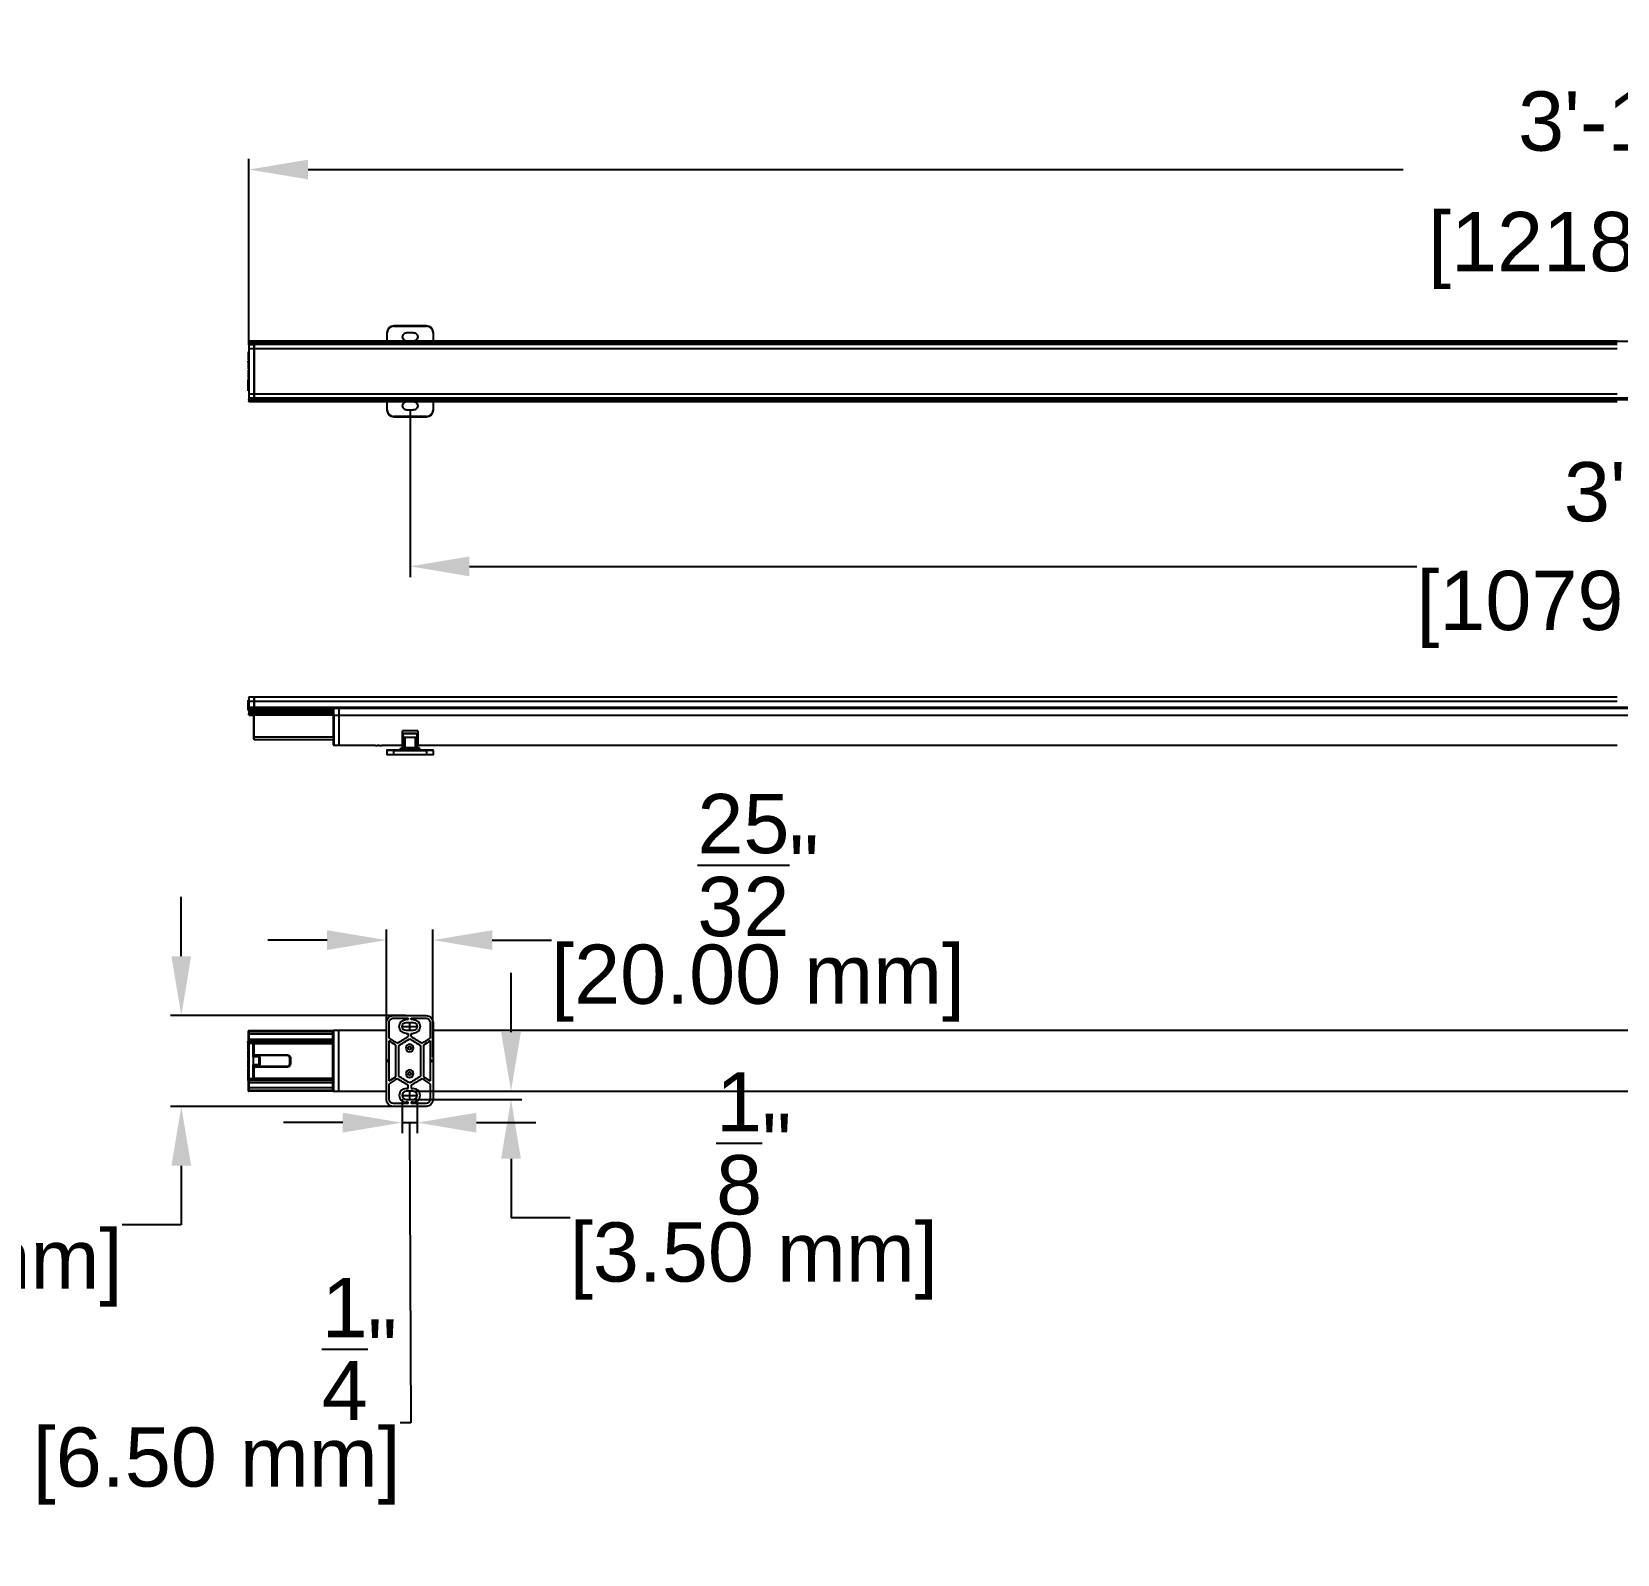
# Model space of a CAD drawing. Header units: inches. Extents: x 15.7 to 90.5, y -14.2 to 12.3.
# Drawn here: x 30.65 to 57.42, y -14.17 to 11.53 of the extents above; entities that cross this region are included whole.
import ezdxf

# ---------------------------------------------------------------- set-up
doc = ezdxf.new("R2010")
doc.units = ezdxf.units.IN
doc.header["$MEASUREMENT"] = 0
doc.linetypes.add('CENTER', pattern=[0.6, 0.375, -0.075, 0.075, -0.075])
doc.layers.get('Defpoints').update_dxf_attribs({"color": 1})
doc.layers.add('Nano', color=7, linetype='Continuous')
doc.styles.get("Standard").update_dxf_attribs({"font": 'Arial.ttf'})
doc.dimstyles.new('1 DIM', dxfattribs={"dimscale": 0, "dimtxt": 1, "dimasz": 1, "dimexe": 0.18, "dimexo": 0.0625, "dimgap": 0.09, "dimtad": 0, "dimtih": 1, "dimtoh": 1, "dimdec": 5, "dimzin": 0, "dimdsep": 46, "dimlunit": 4, "dimtxsty": 'Standard', "dimcen": 0.5, "dimadec": 0, "dimazin": 0, "dimtfac": 1, "dimtdec": 5, "dimtofl": 0, "dimtmove": 0, "dimatfit": 3, "dimfxl": 1, "dimtolj": 1, "dimtzin": 0, "dimarcsym": 0})

# ---------------------------------------------------------------- blocks, each defined once
blk = doc.blocks.new('*D4')
at = {"layer": 'Defpoints', "color": 0, "lineweight": -2, "transparency": 16777216}
for p, q in [((34.32, 6.244), (34.32, 9.385)), ((82.278, 6.244), (82.278, 9.385)), ((35.32, 9.205), (53.802, 9.205)), ((81.278, 9.205), (62.795, 9.205))]:
    blk.add_line(p, q, dxfattribs=at)
at = {"layer": 'Defpoints', "color": 0, "transparency": 16777216}
for p in [(34.32, 9.205), (34.32, 6.181), (82.278, 6.181)]:
    blk.add_point(p, dxfattribs=at)
for points in [[(35.32, 9.371), (35.32, 9.038), (34.32, 9.205)], [(81.278, 9.371), (81.278, 9.038), (82.278, 9.205)]]:
    blk.add_solid(points, dxfattribs=at)
at = {"layer": 'Defpoints', "color": 0, "transparency": 16777216, "insert": (58.299, 9.205), "char_height": 1, "attachment_point": 5}
blk.add_mtext('\\A1;3\'-11{\\H1x;\\S31/32;}"\\P [1218.13 mm]', dxfattribs=at)
blk = doc.blocks.new('*D9')
at = {"layer": 'Defpoints', "color": 0, "lineweight": -2, "transparency": 16777216}
for p, q in [((37.042, 5.155), (37.042, 2.327)), ((79.55, 5.155), (79.55, 2.327)), ((38.042, 2.507), (54.032, 2.507)), ((78.55, 2.507), (62.561, 2.507))]:
    blk.add_line(p, q, dxfattribs=at)
at = {"layer": 'Defpoints', "color": 0, "transparency": 16777216}
for p in [(37.042, 5.218), (79.55, 5.218), (37.042, 2.507)]:
    blk.add_point(p, dxfattribs=at)
for points in [[(38.042, 2.674), (38.042, 2.34), (37.042, 2.507)], [(78.55, 2.674), (78.55, 2.34), (79.55, 2.507)]]:
    blk.add_solid(points, dxfattribs=at)
at = {"layer": 'Defpoints', "color": 0, "transparency": 16777216, "char_height": 1, "attachment_point": 5}
for s, insert in [('\\A1;3\'-6{\\H1x;\\S1/2;}"', (58.296, 3.767)), ('\\A1;[1079.70 mm]', (58.296, 1.781))]:
    blk.add_mtext(s, dxfattribs=dict(at, insert=insert))
blk = doc.blocks.new('*D10')
at = {"layer": 'Defpoints', "color": 0, "lineweight": -2, "transparency": 16777216}
for p, q in [((33.18, -4.072), (33.18, -3.072)), ((36.972, -5.072), (33, -5.072)), ((36.972, -6.608), (33, -6.608)), ((33.18, -7.608), (33.18, -8.608)), ((33.18, -8.608), (32.18, -8.608))]:
    blk.add_line(p, q, dxfattribs=at)
at = {"layer": 'Defpoints', "color": 0, "transparency": 16777216}
for p in [(37.034, -5.072), (33.18, -6.608), (37.034, -6.608)]:
    blk.add_point(p, dxfattribs=at)
for points in [[(33.013, -4.072), (33.346, -4.072), (33.18, -5.072)], [(33.013, -7.608), (33.346, -7.608), (33.18, -6.608)]]:
    blk.add_solid(points, dxfattribs=at)
at = {"layer": 'Defpoints', "color": 0, "transparency": 16777216, "char_height": 1, "attachment_point": 5}
for s, insert in [('\\A1;1{\\H1x;\\S17/32;}"', (28.693, -7.349)), ('\\A1;[39.00 mm]', (28.693, -9.334))]:
    blk.add_mtext(s, dxfattribs=dict(at, insert=insert))
blk = doc.blocks.new('*D11')
at = {"layer": 'Defpoints', "color": 0, "lineweight": -2, "transparency": 16777216}
for p, q in [((36.641, -5.778), (36.641, -3.621)), ((37.428, -5.778), (37.428, -3.621)), ((35.641, -3.801), (34.641, -3.801)), ((38.428, -3.801), (39.428, -3.801))]:
    blk.add_line(p, q, dxfattribs=at)
at = {"layer": 'Defpoints', "color": 0, "transparency": 16777216}
for p in [(37.428, -3.801), (36.641, -5.84), (37.428, -5.84)]:
    blk.add_point(p, dxfattribs=at)
for points in [[(35.641, -3.634), (35.641, -3.967), (36.641, -3.801)], [(38.428, -3.634), (38.428, -3.967), (37.428, -3.801)]]:
    blk.add_solid(points, dxfattribs=at)
at = {"layer": 'Defpoints', "color": 0, "transparency": 16777216, "char_height": 1, "attachment_point": 5}
for s, insert in [('\\A1;{\\H1x;\\S25/32;}"', (42.915, -2.534)), ('\\A1;[20.00 mm]', (42.915, -4.527))]:
    blk.add_mtext(s, dxfattribs=dict(at, insert=insert))
blk = doc.blocks.new('*D12')
at = {"layer": 'Defpoints', "color": 0, "lineweight": -2, "transparency": 16777216}
for p, q in [((38.745, -5.352), (38.745, -4.352)), ((37.097, -6.352), (38.925, -6.352)), ((37.097, -6.49), (38.925, -6.49)), ((38.745, -7.49), (38.745, -8.49)), ((39.745, -8.49), (38.745, -8.49))]:
    blk.add_line(p, q, dxfattribs=at)
at = {"layer": 'Defpoints', "color": 0, "transparency": 16777216}
for p in [(37.034, -6.352), (37.034, -6.49), (38.745, -6.49)]:
    blk.add_point(p, dxfattribs=at)
for points in [[(38.578, -5.352), (38.912, -5.352), (38.745, -6.352)], [(38.578, -7.49), (38.912, -7.49), (38.745, -6.49)]]:
    blk.add_solid(points, dxfattribs=at)
at = {"layer": 'Defpoints', "color": 0, "transparency": 16777216, "char_height": 1, "attachment_point": 5}
for s, insert in [('\\A1;{\\H1x;\\S1/8;}"', (42.843, -7.23)), ('\\A1;[3.50 mm]', (42.843, -9.216))]:
    blk.add_mtext(s, dxfattribs=dict(at, insert=insert))
blk = doc.blocks.new('*D13')
at = {"layer": 'Defpoints', "color": 0, "lineweight": -2, "transparency": 16777216}
for p, q in [((36.906, -6.483), (36.906, -7.062)), ((37.162, -6.483), (37.162, -7.062)), ((35.906, -6.882), (34.906, -6.882)), ((36.906, -6.882), (37.162, -6.882)), ((37.034, -6.882), (37.056, -11.949)), ((38.162, -6.882), (39.162, -6.882)), ((37.056, -11.949), (36.876, -11.949))]:
    blk.add_line(p, q, dxfattribs=at)
at = {"layer": 'Defpoints', "color": 0, "transparency": 16777216}
for p in [(36.906, -6.421), (37.162, -6.421), (37.162, -6.882)]:
    blk.add_point(p, dxfattribs=at)
for points in [[(35.906, -6.715), (35.906, -7.049), (36.906, -6.882)], [(38.162, -6.715), (38.162, -7.049), (37.162, -6.882)]]:
    blk.add_solid(points, dxfattribs=at)
at = {"layer": 'Defpoints', "color": 0, "transparency": 16777216, "char_height": 1, "attachment_point": 5}
for s, insert in [('\\A1;{\\H1x;\\S1/4;}"', (36.186, -10.703)), ('\\A1;[6.50 mm]', (33.778, -12.676))]:
    blk.add_mtext(s, dxfattribs=dict(at, insert=insert))

msp = doc.modelspace()

# ---------------------------------------------------------------- linework, layer by layer
at = {"layer": 'Nano', "linetype": 'Continuous'}
for p, q in [((36.648612, 6.448254), (36.648612, 6.310457)), ((36.656486, 6.448254), (36.648612, 6.448254)), ((36.656486, 6.310457), (36.656486, 6.448254)), ((36.766722, 6.566364), (36.766722, 6.55849)), ((37.317902, 6.566364), (36.766722, 6.566364)), ((36.766722, 6.55849), (37.317902, 6.55849)), ((37.101367, 6.448254), (36.983257, 6.448254)), ((37.317902, 6.55849), (37.317902, 6.566364)), ((37.428138, 6.448254), (37.428138, 6.310457)), ((37.436012, 6.448254), (37.428138, 6.448254)), ((37.436012, 6.310457), (37.436012, 6.448254)), ((34.319877, 6.302585), (34.319877, 6.301289)), ((34.319877, 6.301289), (34.319877, 6.267771)), ((34.319877, 6.267771), (34.319877, 6.181481)), ((34.319877, 6.181481), (34.319877, 5.415817)), ((34.327751, 6.181481), (34.319877, 6.181481)), ((34.327751, 6.308792), (34.327751, 6.310459)), ((34.408459, 6.310459), (34.327751, 6.310459)), ((34.327751, 6.275275), (34.327751, 6.308792)), ((34.327751, 6.308792), (34.408459, 6.308792)), ((34.408459, 6.275275), (34.327751, 6.275275)), ((34.327751, 6.181481), (34.327751, 6.275275)), ((34.327751, 6.253456), (34.408459, 6.253456)), ((34.327751, 5.415817), (34.327751, 6.181481)), ((34.327751, 6.181481), (34.408459, 6.181481)), ((34.408459, 6.308792), (34.408459, 6.310459)), ((57.417416, 6.310459), (34.408459, 6.310459)), ((34.408459, 6.310459), (34.408459, 6.308792)), ((34.408459, 6.308792), (34.408459, 6.275275)), ((34.408459, 6.308792), (57.417416, 6.308792)), ((34.408459, 6.275275), (34.408459, 6.308792)), ((57.417416, 6.275275), (34.408459, 6.275275)), ((34.408459, 6.275275), (34.408459, 6.181481)), ((34.408459, 6.181481), (34.408459, 6.275275)), ((57.417416, 6.253456), (34.408459, 6.253456)), ((34.408459, 6.181481), (57.417416, 6.181481)), ((34.408459, 6.181481), (34.408459, 5.415817)), ((34.408459, 5.415817), (34.408459, 6.181481)), ((57.417416, 6.308792), (82.184054, 6.308792)), ((34.311132, 6.127477), (34.319877, 6.127477)), ((34.311132, 6.127477), (34.311132, 5.991917)), ((34.319877, 5.991917), (34.311132, 5.991917)), ((34.311132, 5.960457), (34.311132, 5.97485)), ((34.311132, 5.97485), (34.319877, 5.97485)), ((34.311132, 5.954069), (34.311132, 5.960457)), ((34.311132, 5.960457), (34.319877, 5.960457)), ((34.311132, 5.954071), (34.311132, 5.838939)), ((34.311132, 5.954071), (34.319877, 5.954071)), ((34.319877, 5.838939), (34.311132, 5.838939)), ((34.311132, 5.821953), (34.319877, 5.821953)), ((34.311132, 5.821953), (34.311132, 5.753996)), ((34.311132, 5.753996), (34.311132, 5.68604)), ((34.319877, 5.68604), (34.311132, 5.68604)), ((34.311132, 5.670292), (34.319877, 5.670292)), ((34.311132, 5.670292), (34.311132, 5.654339)), ((34.311132, 5.654339), (34.319877, 5.654339)), ((34.311132, 5.571275), (34.319877, 5.571275)), ((34.311132, 5.562437), (34.311132, 5.571275)), ((34.311132, 5.562437), (34.319877, 5.562437)), ((34.311132, 5.484998), (34.319877, 5.484998)), ((34.311132, 5.469822), (34.311132, 5.484998)), ((34.319877, 5.469822), (34.311132, 5.469822)), ((34.327751, 5.415817), (34.319877, 5.415817)), ((34.319877, 5.415817), (34.319877, 5.329527)), ((34.408459, 5.415817), (34.327751, 5.415817)), ((34.327751, 5.322024), (34.327751, 5.415817)), ((57.417416, 5.415817), (34.408459, 5.415817)), ((34.408459, 5.415817), (34.408459, 5.322024)), ((34.408459, 5.322024), (34.408459, 5.415817)), ((34.319877, 5.329527), (34.319877, 5.29601)), ((34.319877, 5.29601), (34.319877, 5.294713)), ((34.408459, 5.343843), (34.327751, 5.343843)), ((34.327751, 5.288507), (34.327751, 5.322024)), ((34.327751, 5.322024), (34.408459, 5.322024)), ((34.408459, 5.288507), (34.327751, 5.288507)), ((34.327751, 5.286839), (34.327751, 5.288507)), ((34.327751, 5.286839), (34.408459, 5.286839)), ((57.417416, 5.343843), (34.408459, 5.343843)), ((34.408459, 5.322024), (57.417416, 5.322024)), ((34.408459, 5.322024), (34.408459, 5.288507)), ((34.408459, 5.288507), (34.408459, 5.322024)), ((34.408459, 5.286839), (34.408459, 5.288507)), ((57.417416, 5.288507), (34.408459, 5.288507)), ((34.408459, 5.288507), (34.408459, 5.286839)), ((34.408459, 5.286839), (57.417416, 5.286839)), ((36.648612, 5.286842), (36.648612, 5.149044)), ((36.648612, 5.149044), (36.656486, 5.149044)), ((36.656486, 5.149044), (36.656486, 5.286842)), ((36.983257, 5.149044), (37.101367, 5.149044)), ((37.428138, 5.286842), (37.428138, 5.149044)), ((37.428138, 5.149044), (37.436012, 5.149044)), ((37.436012, 5.149044), (37.436012, 5.286842)), ((82.184054, 5.343843), (57.417416, 5.343843)), ((57.417416, 5.322024), (82.184054, 5.322024)), ((37.317902, 5.038808), (36.766722, 5.038808)), ((36.766722, 5.038808), (36.766722, 5.030934)), ((36.766722, 5.030934), (37.317902, 5.030934)), ((37.317902, 5.030934), (37.317902, 5.038808)), ((34.319877, 0.291764), (34.319877, 0.228663)), ((34.408459, 0.299638), (34.327751, 0.299638)), ((34.327751, 0.23105), (34.327751, 0.299638)), ((57.417416, 0.299638), (34.408459, 0.299638)), ((34.408459, 0.299638), (34.408459, 0.23105)), ((34.408459, 0.23105), (34.408459, 0.299638)), ((34.310039, 0.214384), (34.319877, 0.214384)), ((34.311132, 0.216212), (34.311132, 0.249463)), ((34.311132, 0.249463), (34.319877, 0.249463)), ((34.311132, 0.199839), (34.319877, 0.199839)), ((34.311132, 0.154504), (34.311132, 0.199839)), ((34.311132, 0.154504), (34.319877, 0.154504)), ((34.311132, 0.07924), (34.311132, 0.154504)), ((34.311132, 0.07924), (34.319877, 0.07924)), ((34.311132, 0.07924), (34.311132, 0.078159)), ((34.319877, 0.078159), (34.311132, 0.078159)), ((34.319877, 0.228663), (34.319877, 0.123302)), ((34.319877, 0.123302), (34.319877, 0.114947)), ((34.319877, 0.114947), (34.319877, 0.105551)), ((34.319877, 0.114947), (34.327751, 0.114947)), ((34.319877, 0.105551), (34.327751, 0.105551)), ((34.319877, 0.105551), (34.319877, 0.067751)), ((34.319877, 0.067751), (34.319877, 0.043391)), ((34.319877, 0.043391), (34.319877, 0.015466)), ((34.319877, 0.004363), (34.319877, 0.015466)), ((34.327751, 0.125689), (34.327751, 0.23105)), ((34.327751, 0.23105), (34.408459, 0.23105)), ((34.408459, 0.125689), (34.327751, 0.125689)), ((34.327751, 0.114947), (34.327751, 0.125689)), ((34.327751, 0.120447), (34.408459, 0.120447)), ((34.327751, 0.105551), (34.327751, 0.114947)), ((34.327751, 0.114947), (34.408459, 0.114947)), ((35.756882, 0.105551), (34.327751, 0.105551)), ((34.327751, 0.061936), (34.327751, 0.105551)), ((34.327751, 0.083691), (35.747843, 0.083691)), ((34.327751, 0.061936), (35.745071, 0.061936)), ((34.327751, 0.036025), (34.327751, 0.061936)), ((34.327751, 0.007975), (34.327751, 0.036025)), ((35.745071, 0.036025), (34.327751, 0.036025)), ((35.745071, 0.007975), (34.327751, 0.007975)), ((34.327751, -0.003511), (34.327751, 0.007975)), ((34.408459, 0.23105), (57.417416, 0.23105)), ((34.408459, 0.23105), (34.408459, 0.125689)), ((34.408459, 0.125689), (34.408459, 0.23105)), ((34.408459, 0.114947), (34.408459, 0.125689)), ((57.417416, 0.125689), (34.408459, 0.125689)), ((34.408459, 0.125689), (34.408459, 0.114947)), ((34.408459, 0.120447), (57.417416, 0.120447)), ((34.408459, 0.114947), (34.408459, 0.114599)), ((34.408459, 0.114599), (34.408459, 0.114947)), ((34.408459, 0.114599), (35.843496, 0.114599)), ((34.408459, 0.114599), (57.417416, 0.114599)), ((35.745071, 0.070118), (35.745071, -0.003511)), ((35.756882, -0.003511), (35.756882, 0.105551)), ((35.843496, -0.003511), (35.843496, 0.114599)), ((35.843496, 0.114599), (57.417416, 0.114599)), ((35.843496, -0.003511), (35.843496, 0.114599)), ((82.184054, 0.125689), (57.417416, 0.125689)), ((57.417416, 0.114599), (80.749018, 0.114599)), ((57.417416, 0.114599), (82.184054, 0.114599)), ((34.327751, -0.003511), (34.398617, -0.003511)), ((34.398617, -0.002399), (34.398617, -0.373589)), ((34.410428, -0.373589), (34.410428, -0.000948)), ((34.410428, -0.000948), (35.745071, -0.000948)), ((35.745071, -0.003511), (35.745071, -0.378828)), ((35.745071, -0.003511), (35.756882, -0.003511)), ((35.756882, -0.003511), (35.756882, -0.515321)), ((35.756882, -0.003511), (35.843496, -0.003511)), ((35.843496, -0.515321), (35.843496, -0.003511)), ((35.843496, -0.003511), (57.417416, -0.003511)), ((35.843496, -0.515321), (35.843496, -0.003511)), ((36.91436, -0.515321), (36.91436, -0.266664)), ((37.170265, -0.266664), (36.91436, -0.266664)), ((37.170265, -0.266664), (37.170265, -0.515321)), ((57.417416, -0.003511), (80.749018, -0.003511)), ((34.398617, -0.373589), (34.398617, -0.401148)), ((34.410428, -0.373589), (34.398617, -0.373589)), ((35.745071, -0.373589), (34.410428, -0.373589)), ((34.410428, -0.412959), (34.410428, -0.373589)), ((34.410428, -0.412959), (35.745343, -0.412959)), ((35.745071, -0.412959), (35.745071, -0.50351)), ((35.843496, -0.515321), (35.756882, -0.515321)), ((36.457134, -0.515321), (35.843496, -0.515321)), ((36.526565, -0.515321), (36.489266, -0.515321)), ((36.526565, -0.515287), (36.569876, -0.515287)), ((36.91436, -0.515321), (36.904517, -0.515321)), ((36.914358, -0.333172), (36.924202, -0.333172)), ((36.91436, -0.307271), (37.170265, -0.307271)), ((36.91436, -0.313037), (37.170265, -0.313037)), ((36.924202, -0.40845), (36.91436, -0.40845)), ((36.922234, -0.523195), (36.922234, -0.554691)), ((36.924202, -0.523195), (36.922234, -0.523195)), ((36.924202, -0.350807), (36.924202, -0.333172)), ((36.924202, -0.350807), (36.924202, -0.554688)), ((37.128926, -0.382303), (36.955698, -0.382303)), ((36.955698, -0.554688), (36.955698, -0.382303)), ((37.128926, -0.382303), (37.128926, -0.554688)), ((37.160422, -0.333172), (37.170267, -0.333172)), ((37.160422, -0.350807), (37.160422, -0.333172)), ((37.160422, -0.554688), (37.160422, -0.350807)), ((37.170266, -0.40845), (37.160422, -0.40845)), ((57.417416, -0.515321), (37.170265, -0.515321)), ((36.766722, -0.601935), (36.648612, -0.601935)), ((36.648612, -0.601935), (36.648612, -0.672801)), ((36.766722, -0.672801), (36.648612, -0.672801)), ((36.766722, -0.594061), (36.656486, -0.594061)), ((37.317902, -0.594061), (36.766722, -0.594061)), ((36.766722, -0.594061), (36.766722, -0.601935)), ((36.766722, -0.601935), (37.317902, -0.601935)), ((36.766722, -0.672801), (36.766722, -0.601935)), ((37.317902, -0.672801), (36.766722, -0.672801)), ((36.873178, -0.594061), (36.885622, -0.559872)), ((36.885622, -0.559872), (36.955698, -0.559872)), ((36.955698, -0.554691), (36.893021, -0.554691)), ((36.955698, -0.559872), (36.955698, -0.554691)), ((37.128926, -0.554691), (36.955698, -0.554691)), ((36.955698, -0.594061), (36.955698, -0.559872)), ((36.955698, -0.559872), (37.128926, -0.559872)), ((37.191604, -0.554691), (37.128926, -0.554691)), ((37.128926, -0.559872), (37.128926, -0.554691)), ((37.128926, -0.559872), (37.199003, -0.559872)), ((37.128926, -0.594061), (37.128926, -0.559872)), ((37.211447, -0.594061), (37.199003, -0.559872)), ((37.317902, -0.594061), (37.317902, -0.601935)), ((37.428138, -0.594061), (37.317902, -0.594061)), ((37.436012, -0.601935), (37.317902, -0.601935)), ((37.317902, -0.601935), (37.317902, -0.672801)), ((37.436012, -0.672801), (37.317902, -0.672801)), ((37.436012, -0.672801), (37.436012, -0.601935)), ((36.758848, -5.072475), (37.310029, -5.072475)), ((34.312003, -5.35293), (34.312003, -5.336254)), ((34.319877, -5.32838), (34.319877, -5.347621)), ((34.319877, -5.32838), (35.749008, -5.32838)), ((34.319877, -5.347621), (34.319877, -5.388968)), ((35.737197, -5.347621), (34.319877, -5.347621)), ((35.737197, -5.509832), (35.737197, -5.340191)), ((35.749008, -5.32838), (35.749008, -6.352)), ((35.835622, -5.32838), (35.749008, -5.32838)), ((36.640764, -5.32838), (35.835622, -5.32838)), ((35.835622, -5.32838), (35.835622, -6.352)), ((35.835622, -5.32838), (35.835622, -6.352)), ((36.640738, -6.489796), (36.640738, -5.190585)), ((36.687982, -5.455999), (36.687982, -5.190585)), ((36.758848, -5.119719), (37.010816, -5.119719)), ((37.010816, -5.143341), (36.975383, -5.143341)), ((36.975383, -5.190585), (37.093493, -5.190585)), ((37.093493, -5.32838), (36.975383, -5.32838)), ((37.010816, -5.119719), (37.010816, -5.143341)), ((37.05806, -5.143341), (37.05806, -5.119719)), ((37.05806, -5.119719), (37.310028, -5.119719)), ((37.093493, -5.143341), (37.05806, -5.143341)), ((37.380894, -5.190585), (37.380894, -5.455999)), ((37.428138, -5.190585), (37.428138, -6.489795)), ((59.725225, -5.32838), (37.428203, -5.32838)), ((34.312003, -5.511363), (34.303258, -5.511363)), ((34.303258, -5.511374), (34.312003, -5.511374)), ((34.303258, -5.525734), (34.303258, -5.511374)), ((34.303258, -5.525734), (34.312003, -5.525734)), ((34.303258, -5.525734), (34.303258, -5.532058)), ((34.303258, -5.532056), (34.312003, -5.532056)), ((34.303258, -5.532056), (34.303258, -5.646923)), ((34.312003, -5.391753), (34.312003, -5.35293)), ((34.312003, -5.473852), (34.312003, -5.391753)), ((34.312003, -5.544191), (34.312003, -5.473852)), ((34.312003, -6.13619), (34.312003, -5.544191)), ((34.312003, -5.544191), (34.319877, -5.544191)), ((34.319877, -5.388968), (34.319877, -5.471426)), ((35.737197, -5.388968), (34.319877, -5.388968)), ((34.319877, -5.471426), (35.737197, -5.471426)), ((34.319877, -5.471426), (34.319877, -5.544191)), ((34.319877, -5.507698), (35.737197, -5.507698)), ((34.319877, -5.544191), (34.319877, -6.13619)), ((34.390743, -5.544191), (34.319877, -5.544191)), ((34.390743, -5.548852), (34.390743, -5.521293)), ((34.390743, -5.710269), (34.390743, -5.548852)), ((34.402554, -5.548852), (34.390743, -5.548852)), ((34.402554, -5.509482), (34.402554, -5.548852)), ((34.402554, -5.509482), (35.737197, -5.509482)), ((34.402554, -5.548852), (34.402554, -5.710269)), ((35.737469, -5.548852), (34.402554, -5.548852)), ((35.737197, -6.12716), (35.737197, -5.553221)), ((36.687982, -6.178174), (36.687982, -5.502207)), ((36.975383, -5.375624), (37.010816, -5.375624)), ((37.002942, -5.633498), (37.002942, -5.613813)), ((37.002942, -5.613813), (37.024596, -5.613813)), ((37.010816, -5.375624), (37.010816, -5.428783)), ((37.024596, -5.613813), (37.024596, -5.592159)), ((37.024596, -5.592159), (37.044281, -5.592159)), ((37.044281, -5.592159), (37.044281, -5.613813)), ((37.044281, -5.613813), (37.065934, -5.613813)), ((37.05806, -5.375624), (37.093493, -5.375624)), ((37.05806, -5.428783), (37.05806, -5.375624)), ((37.065934, -5.613813), (37.065934, -5.633498)), ((37.380894, -5.502207), (37.380894, -6.178174)), ((34.303258, -5.646923), (34.312003, -5.646923)), ((34.303258, -5.66399), (34.303258, -5.799901)), ((34.303258, -5.799901), (34.312003, -5.799901)), ((34.312003, -5.816887), (34.303258, -5.816887)), ((34.303258, -5.816887), (34.303258, -5.9528)), ((34.390743, -5.773261), (34.390743, -5.710267)), ((34.402554, -5.710269), (34.390743, -5.710269)), ((34.390743, -5.773261), (34.390743, -5.907119)), ((34.430113, -5.737828), (34.969482, -5.737828)), ((34.430113, -5.737828), (34.430113, -5.749639)), ((34.969482, -5.749639), (34.430113, -5.749639)), ((34.508853, -5.773261), (34.489168, -5.773261)), ((34.489168, -5.773261), (34.489168, -5.907119)), ((34.508853, -5.907119), (34.508853, -5.773261)), ((34.969482, -5.737828), (34.969482, -5.749639)), ((35.008852, -5.891371), (35.008852, -5.789009)), ((35.020663, -5.789009), (35.008852, -5.789009)), ((35.020663, -5.789009), (35.020663, -5.891371)), ((36.648612, -5.84019), (36.682077, -5.817881)), ((36.682077, -5.8625), (36.648612, -5.84019)), ((36.682077, -5.817881), (36.682077, -5.8625)), ((37.024596, -5.633498), (37.002942, -5.633498)), ((37.024596, -5.655151), (37.024596, -5.633498)), ((37.044281, -5.655151), (37.024596, -5.655151)), ((37.044281, -5.633498), (37.044281, -5.655151)), ((37.065934, -5.633498), (37.044281, -5.633498)), ((37.3868, -5.817881), (37.420264, -5.84019)), ((37.3868, -5.8625), (37.3868, -5.817881)), ((37.420264, -5.84019), (37.3868, -5.8625)), ((34.303258, -5.9528), (34.312003, -5.9528)), ((34.312003, -5.968548), (34.303258, -5.968548)), ((34.303258, -5.968548), (34.303258, -5.968656)), ((34.303258, -5.968656), (34.312003, -5.968656)), ((34.303258, -5.968656), (34.303258, -5.982702)), ((34.303258, -5.982702), (34.303258, -5.994814)), ((34.303258, -5.982702), (34.312003, -5.982702)), ((34.303258, -5.994814), (34.312003, -5.994814)), ((34.303258, -6.048244), (34.312003, -6.048244)), ((34.303258, -6.048244), (34.303258, -6.059752)), ((34.303258, -6.059752), (34.303258, -6.077749)), ((34.303258, -6.059752), (34.312003, -6.059752)), ((34.303258, -6.077749), (34.312003, -6.077749)), ((34.303258, -6.086578), (34.312003, -6.086578)), ((34.303258, -6.143514), (34.303258, -6.154844)), ((34.303258, -6.143514), (34.312003, -6.143514)), ((34.303258, -6.154845), (34.312003, -6.154845)), ((34.303258, -6.154845), (34.303258, -6.168895)), ((34.312003, -6.13619), (34.319877, -6.13619)), ((34.312003, -6.206529), (34.312003, -6.13619)), ((34.319877, -6.13619), (34.390743, -6.13619)), ((34.319877, -6.13619), (34.319877, -6.208954)), ((34.390743, -5.970114), (34.390743, -5.907119)), ((34.390743, -6.131528), (34.390743, -5.970111)), ((34.402554, -5.970111), (34.390743, -5.970111)), ((34.402554, -6.131528), (34.390743, -6.131528)), ((34.390743, -6.159087), (34.390743, -6.131528)), ((34.402554, -5.970111), (34.402554, -6.131528)), ((34.402554, -6.131528), (34.402554, -6.170898)), ((34.402554, -6.131528), (35.737469, -6.131528)), ((34.430113, -5.930741), (34.969482, -5.930741)), ((34.430113, -5.942552), (34.430113, -5.930741)), ((34.969482, -5.942552), (34.430113, -5.942552)), ((34.508853, -5.907119), (34.489168, -5.907119)), ((34.969482, -5.942552), (34.969482, -5.930741)), ((35.020663, -5.891371), (35.008852, -5.891371)), ((37.002942, -6.066568), (37.002942, -6.046883)), ((37.002942, -6.046883), (37.024596, -6.046883)), ((37.024596, -6.066568), (37.002942, -6.066568)), ((37.024596, -6.025229), (37.044281, -6.025229)), ((37.024596, -6.046883), (37.024596, -6.025229)), ((37.024596, -6.088221), (37.024596, -6.066568)), ((37.044281, -6.088221), (37.024596, -6.088221)), ((37.044281, -6.025229), (37.044281, -6.046883)), ((37.044281, -6.046883), (37.065934, -6.046883)), ((37.044281, -6.066568), (37.044281, -6.088221)), ((37.065934, -6.066568), (37.044281, -6.066568)), ((37.065934, -6.046883), (37.065934, -6.066568)), ((34.303258, -6.168895), (34.312003, -6.168895)), ((34.303258, -6.169018), (34.303258, -6.168895)), ((34.303258, -6.169018), (34.312003, -6.169018)), ((34.312003, -6.288627), (34.312003, -6.206529)), ((34.312003, -6.327451), (34.312003, -6.288627)), ((34.312003, -6.344126), (34.312003, -6.327451)), ((35.737197, -6.172682), (34.319877, -6.172682)), ((35.737197, -6.208954), (34.319877, -6.208954)), ((34.319877, -6.208954), (34.319877, -6.291413)), ((34.319877, -6.291413), (34.319877, -6.33276)), ((35.737197, -6.291413), (34.319877, -6.291413)), ((34.319877, -6.33276), (35.737197, -6.33276)), ((34.319877, -6.33276), (34.319877, -6.352)), ((35.749008, -6.352), (34.319877, -6.352)), ((35.737197, -6.170898), (34.402554, -6.170898)), ((35.737197, -6.340189), (35.737197, -6.170548)), ((35.749008, -6.352), (35.835622, -6.352)), ((35.835622, -6.352), (36.640764, -6.352)), ((36.687982, -6.489795), (36.687982, -6.224382)), ((36.975383, -6.304756), (37.010816, -6.304756)), ((37.093493, -6.352), (36.975383, -6.352)), ((37.010816, -6.304756), (37.010816, -6.251597)), ((37.05806, -6.251597), (37.05806, -6.304756)), ((37.05806, -6.304756), (37.093493, -6.304756)), ((37.380894, -6.224382), (37.380894, -6.489795)), ((37.428203, -6.352), (59.725225, -6.352)), ((37.010816, -6.560661), (36.758848, -6.560661)), ((37.310028, -6.607905), (36.758848, -6.607905)), ((36.975383, -6.489795), (37.093493, -6.489795)), ((37.010816, -6.537039), (36.975383, -6.537039)), ((37.010816, -6.560661), (37.010816, -6.537039)), ((37.05806, -6.537039), (37.05806, -6.560661)), ((37.093493, -6.537039), (37.05806, -6.537039)), ((37.310028, -6.560661), (37.05806, -6.560661))]:
    msp.add_line(p, q, dxfattribs=at)
at = {"layer": 'Nano', "color": 0}
for p, q in [((36.744636, -0.515321), (36.563984, -0.515287)), ((36.904517, -0.515321), (36.744636, -0.515321))]:
    msp.add_line(p, q, dxfattribs=at)
at = {"layer": 'Nano', "color": 1, "linetype": 'CENTER'}
for p, q in [((36.906486, -5.259483), (37.162391, -5.259483)), ((36.906486, -6.420898), (37.162391, -6.420898))]:
    msp.add_line(p, q, dxfattribs=at)
at = {"layer": 'Nano', "color": 1, "linetype": 'CENTER', "ltscale": 0.7}
for p, q in [((37.034438, -5.32838), (37.034438, -5.190585)), ((37.034438, -6.489795), (37.034438, -6.352))]:
    msp.add_line(p, q, dxfattribs=at)
at = {"layer": 'Nano', "linetype": 'Continuous', "extrusion": (0, 0, -1)}
for centre in [(-37.034438, -5.623655), (-37.034438, -6.056725)]:
    msp.add_circle(centre, 0.064351, dxfattribs=at)
at = {"layer": 'Nano', "linetype": 'Continuous'}
for centre, radius, start, end in [((36.766722, 6.448254), 0.11811, 90, 180), ((36.766722, 6.448254), 0.110236, 90, 180), ((37.317902, 6.448254), 0.11811, 0, 90), ((37.317902, 6.448254), 0.110236, 0, 90), ((36.766722, 5.149044), 0.11811, 180, 270), ((36.766722, 5.149044), 0.110236, 180, 270), ((37.317902, 5.149044), 0.11811, 270, 0), ((37.317902, 5.149044), 0.110236, 270, 0), ((34.410428, -0.401148), 0.011811, 180, 270), ((35.756882, -0.50351), 0.011811, 180, 270), ((36.656486, -0.601935), 0.007874, 90, 180), ((36.893021, -0.562565), 0.007874, 90, 160), ((37.191604, -0.562565), 0.007874, 20, 90), ((37.428138, -0.601935), 0.007874, 0, 90), ((34.319877, -5.336254), 0.007874, 90, 180), ((34.402554, -5.521293), 0.011811, 90, 180), ((34.430113, -5.710269), 0.027559, 180, 270), ((34.969482, -5.789009), 0.03937, 0, 90), ((34.430113, -5.970111), 0.027559, 90, 180), ((34.969482, -5.891371), 0.03937, 270, 0), ((34.319877, -6.344126), 0.007874, 180, 270), ((35.749008, -6.340189), 0.011811, 180, 270.0000001), ((36.975383, -6.420898), 0.116141, 90, 270), ((36.975383, -6.420898), 0.068897, 90, 270), ((37.093493, -6.420898), 0.116141, 270, 90), ((37.093493, -6.420898), 0.068897, 270, 90)]:
    msp.add_arc(centre, radius, start, end, dxfattribs=at)
at = {"layer": 'Nano', "linetype": 'Continuous', "extrusion": (0, 0, -1)}
for centre, radius, start, end in [((-36.983257, 6.379357), 0.068897, 269.9999999, 90.0000001), ((-37.101367, 6.379357), 0.068897, 89.9999999, 270.0000001), ((-34.327751, 6.302585), 0.007874, 0, 90), ((-34.327751, 5.294713), 0.007874, 270, 0), ((-36.983257, 5.217942), 0.068897, 269.9999999, 90.0000001), ((-37.101367, 5.217942), 0.068897, 89.9999999, 270.0000001), ((-34.327751, 0.291764), 0.007874, 0, 90), ((-34.327751, 0.004363), 0.007874, 270, 0), ((-36.758848, -5.190585), 0.11811, 0, 90), ((-37.310028, -5.190585), 0.11811, 90, 180), ((-35.749008, -5.340191), 0.011811, 0, 90.0000001), ((-36.758848, -5.190585), 0.070866, 359.9999956, 90), ((-36.975383, -5.259483), 0.116141, 270, 90), ((-36.975383, -5.259483), 0.068897, 270, 90), ((-37.093493, -5.259483), 0.116141, 90, 270), ((-37.093493, -5.259483), 0.068897, 90, 270), ((-37.310028, -5.190585), 0.070866, 90, 180), ((-34.430113, -5.710269), 0.03937, 270, 0), ((-34.969482, -5.789009), 0.051181, 90, 180), ((-34.430113, -5.970111), 0.03937, 0, 90), ((-34.969482, -5.891371), 0.051181, 180, 270), ((-34.402554, -6.159087), 0.011811, 270, 0), ((-36.758848, -6.489795), 0.11811, 270, 359.9999354), ((-36.758848, -6.489795), 0.070866, 270, 359.9999786), ((-37.310028, -6.489795), 0.070866, 180.0000064, 270), ((-37.310028, -6.489795), 0.11811, 180, 270)]:
    msp.add_arc(centre, radius, start, end, dxfattribs=at)
at = {"layer": 'Nano', "linetype": 'Continuous', "extrusion": (-3.74928e-33, 6.12303e-17, -1)}
for centre, start, end in [((-36.955698, -0.350807), 270, 0), ((-37.128926, -0.350807), 180, 270)]:
    msp.add_arc(centre, 0.031496, start, end, dxfattribs=at)
at = {"layer": 'Nano', "linetype": 'Continuous', "extrusion": (0, 0, -1)}
for centre, major_axis, ratio, start_param, end_param in [((34.327751, 6.301289), (0.007874, 0), 0.952943543, 3.141592654, 4.71238898), ((34.327751, 6.267771), (0.007874, 0), 0.952943543, 3.141592654, 4.71238898), ((34.327751, 5.329527), (0.007874, 0), 0.952943543, 1.570796327, 3.141592654), ((34.327751, 5.29601), (-0.007874, 0), 0.952943543, 4.71238898, 6.283185307), ((34.327751, 0.228663), (0.007874, 0), 0.303147826, 3.141592654, 4.71238898), ((34.327751, 0.123302), (-0.007874, 0), 0.303147826, 0, 1.570796327), ((34.327751, 0.067751), (-0.007874, 0), 0.738556983, 4.71238898, 6.283185307), ((34.327751, 0.015466), (-0.007874, 0), 0.951374629, 4.71238898, 6.283185307)]:
    msp.add_ellipse(centre, major_axis=major_axis, ratio=ratio, start_param=start_param, end_param=end_param, dxfattribs=at)
at = {"layer": 'Nano', "linetype": 'Continuous'}
for centre, major_axis, ratio, start_param, end_param in [((34.319877, -5.35293), (0.007874, 0), 0.674191058, 1.570796327, 3.141592654), ((34.319877, -5.473852), (-0.007874, 0), 0.308036225, 4.71238898, 6.283185307), ((34.319877, -6.206529), (-0.007874, 0), 0.308036225, 0, 1.570796327), ((34.319877, -6.327451), (-0.007874, 0), 0.674191058, 0, 1.570796327)]:
    msp.add_ellipse(centre, major_axis=major_axis, ratio=ratio, start_param=start_param, end_param=end_param, dxfattribs=at)
for points, knots in [([(34.311132, 5.571275), (34.311132, 5.573569), (34.311132, 5.579877), (34.311132, 5.595035), (34.311132, 5.611637), (34.311132, 5.626257), (34.311132, 5.637817), (34.311132, 5.647268), (34.311132, 5.652106), (34.311132, 5.654339)], [0, 0, 0, 0, 0.167100126, 0.358344289, 0.541099571, 0.676125514, 0.805008015, 0.902776957, 1, 1, 1, 1]), ([(34.311132, 5.484998), (34.311132, 5.488724), (34.311132, 5.497361), (34.311132, 5.513778), (34.311132, 5.529913), (34.311132, 5.544113), (34.311132, 5.554924), (34.311132, 5.560323), (34.311132, 5.562437)], [0, 0, 0, 0, 0.181357006, 0.387045468, 0.588075445, 0.752892213, 0.896877266, 1, 1, 1, 1]), ([(34.311132, 0.199839), (34.311132, 0.20362), (34.311132, 0.210132), (34.311132, 0.213863), (34.311132, 0.214383), (34.311132, 0.214384)], [0, 0, 0, 0, 0.367630139, 0.784582756, 1, 1, 1, 1]), ([(34.319877, 0.043391), (34.319877, 0.041472), (34.320731, 0.03954), (34.323636, 0.036823), (34.325671, 0.036025), (34.327751, 0.036025)], [0, 0, 0, 0, 0.5, 0.5, 1, 1, 1, 1]), ([(35.745071, 0.070118), (35.745071, 0.075522), (35.746935, 0.081421), (35.751394, 0.093311), (35.754161, 0.099467), (35.756882, 0.105551)], [0, 0, 0, 0, 0.5, 0.5, 1, 1, 1, 1]), ([(34.398617, -0.002399), (34.398617, -0.002096), (34.399889, -0.001728), (34.404235, -0.001146), (34.407297, -0.000948), (34.410428, -0.000948)], [0, 0, 0, 0, 0.5, 0.5, 1, 1, 1, 1]), ([(35.745071, -0.378828), (35.745071, -0.38368), (35.746291, -0.388239), (35.749006, -0.39636), (35.750716, -0.400037), (35.751338, -0.404807), (35.751144, -0.406242), (35.750215, -0.408658), (35.749519, -0.409668), (35.747431, -0.412084), (35.745956, -0.412959), (35.745343, -0.412959)], [0, 0, 0, 0, 0.25, 0.25, 0.5, 0.5, 0.625, 0.625, 0.75, 0.75, 1, 1, 1, 1]), ([(36.458989, -0.515303), (36.459421, -0.515299), (36.459901, -0.515296), (36.460907, -0.515289), (36.461437, -0.515286), (36.462715, -0.515279), (36.463479, -0.515276), (36.464251, -0.515273)], [0, 0, 0, 0, 0.298819013, 0.298819013, 0.596469109, 0.596469109, 1, 1, 1, 1]), ([(36.464251, -0.515273), (36.466314, -0.515266), (36.468402, -0.515263), (36.472593, -0.51526), (36.474704, -0.51526), (36.478905, -0.515264), (36.481003, -0.515269), (36.485032, -0.515285), (36.487056, -0.515298), (36.48827, -0.51531)], [0, 0, 0, 0, 0.25, 0.25, 0.5, 0.5, 0.75, 0.75, 1, 1, 1, 1]), ([(34.319877, -5.388968), (34.317797, -5.388968), (34.315762, -5.38927), (34.312857, -5.390297), (34.312003, -5.391027), (34.312003, -5.391753)], [0, 0, 0, 0, 0.5, 0.5, 1, 1, 1, 1]), ([(35.737469, -5.548852), (35.738082, -5.544009), (35.739553, -5.539409), (35.742347, -5.530753), (35.743668, -5.526575), (35.74285, -5.519317), (35.741138, -5.516415), (35.738408, -5.512005), (35.737197, -5.510483), (35.737197, -5.509832)], [0, 0, 0, 0, 0.25, 0.25, 0.5, 0.5, 0.75, 0.75, 1, 1, 1, 1]), ([(34.303258, -5.994814), (34.303258, -5.996552), (34.303258, -5.998432), (34.303258, -6.002541), (34.303258, -6.004802), (34.303258, -6.011734), (34.303258, -6.016674), (34.303258, -6.026375), (34.303258, -6.03132), (34.303258, -6.040526), (34.303258, -6.044702), (34.303258, -6.048244)], [0, 0, 0, 0, 0.125, 0.125, 0.25, 0.25, 0.5, 0.5, 0.75, 0.75, 1, 1, 1, 1]), ([(34.303258, -6.077427), (34.303258, -6.077425), (34.303258, -6.077909), (34.303258, -6.080378), (34.303258, -6.083009), (34.303258, -6.086578)], [0, 0, 0, 0, 0.404770797, 0.404770797, 1, 1, 1, 1]), ([(34.303258, -6.086578), (34.303258, -6.088526), (34.303258, -6.090592), (34.303258, -6.095051), (34.303258, -6.097491), (34.303258, -6.10245), (34.303258, -6.10498), (34.303258, -6.110088), (34.303258, -6.112672), (34.303258, -6.120372), (34.303258, -6.125572), (34.303258, -6.135339), (34.303258, -6.13979), (34.303258, -6.143514)], [0, 0, 0, 0, 0.125, 0.125, 0.25, 0.25, 0.375, 0.375, 0.5, 0.5, 0.75, 0.75, 1, 1, 1, 1]), ([(35.737197, -6.170548), (35.737197, -6.169897), (35.738417, -6.168361), (35.741132, -6.163975), (35.742842, -6.161089), (35.743464, -6.155638), (35.74327, -6.153651), (35.742341, -6.149579), (35.741645, -6.147455), (35.739557, -6.140984), (35.738082, -6.136367), (35.737469, -6.131528)], [0, 0, 0, 0, 0.25, 0.25, 0.5, 0.5, 0.625, 0.625, 0.75, 0.75, 1, 1, 1, 1]), ([(34.312003, -6.288627), (34.312003, -6.289354), (34.312857, -6.290084), (34.315762, -6.291111), (34.317797, -6.291413), (34.319877, -6.291413)], [0, 0, 0, 0, 0.5, 0.5, 1, 1, 1, 1])]:
    msp.add_open_spline(points, degree=3, knots=knots, dxfattribs=at)
for points, degree in [([(36.457131, -0.515321), (36.457127, -0.515321), (36.457763, -0.515312), (36.458989, -0.515303)], 3), ([(36.48827, -0.51531), (36.488975, -0.515317), (36.489307, -0.515319), (36.489293, -0.515319)], 3), ([(35.737469, -5.548852), (35.737286, -5.5503), (35.737197, -5.551762), (35.737197, -5.553221)], 3), ([(36.687982, -5.455999), (36.733689, -5.484084), (36.779396, -5.512169), (36.825103, -5.540254)], 3), ([(36.802786, -5.572749), (36.764518, -5.549235), (36.72625, -5.525721), (36.687982, -5.502207)], 3), ([(36.802786, -6.107632), (36.802786, -5.929338), (36.802786, -5.751043), (36.802786, -5.572749)], 3), ([(36.825103, -5.540254), (36.887008, -5.503097), (36.948912, -5.46594), (37.010816, -5.428783)], 3), ([(36.85003, -5.580394), (36.911499, -5.543498), (36.972969, -5.506602), (37.034438, -5.469706)], 3), ([(36.85003, -6.099987), (36.85003, -5.926789), (36.85003, -5.753591), (36.85003, -5.580394)], 3), ([(37.034438, -5.469706), (37.095908, -5.506602), (37.157378, -5.543498), (37.218847, -5.580394)], 3), ([(37.05806, -5.428783), (37.119965, -5.46594), (37.181869, -5.503097), (37.243773, -5.540254)], 3), ([(37.218847, -5.580394), (37.218847, -5.753591), (37.218847, -5.926789), (37.218847, -6.099987)], 3), ([(37.243773, -5.540254), (37.28948, -5.512169), (37.335187, -5.484084), (37.380894, -5.455999)], 3), ([(37.380894, -5.502207), (37.342627, -5.525721), (37.304359, -5.549235), (37.266091, -5.572749)], 3), ([(37.266091, -5.572749), (37.266091, -5.751043), (37.266091, -5.929338), (37.266091, -6.107632)], 3), ([(34.303258, -5.66399), (34.312007, -5.66399)], 1), ([(34.489168, -5.773261), (34.390743, -5.773261)], 1), ([(34.489168, -5.907119), (34.390743, -5.907119)], 1), ([(35.737197, -6.12716), (35.737197, -6.128619), (35.737286, -6.130081), (35.737469, -6.131528)], 3), ([(36.687982, -6.178174), (36.72625, -6.15466), (36.764518, -6.131146), (36.802786, -6.107632)], 3), ([(36.825103, -6.140127), (36.779396, -6.168212), (36.733689, -6.196297), (36.687982, -6.224382)], 3), ([(37.010816, -6.251597), (36.948912, -6.214441), (36.887008, -6.177284), (36.825103, -6.140127)], 3), ([(37.034438, -6.210675), (36.972969, -6.173779), (36.911499, -6.136883), (36.85003, -6.099987)], 3), ([(37.218847, -6.099987), (37.157378, -6.136883), (37.095908, -6.173779), (37.034438, -6.210675)], 3), ([(37.243773, -6.140127), (37.181869, -6.177284), (37.119965, -6.214441), (37.05806, -6.251597)], 3), ([(37.380894, -6.224382), (37.335187, -6.196297), (37.28948, -6.168212), (37.243773, -6.140127)], 3), ([(37.266091, -6.107632), (37.304359, -6.131146), (37.342627, -6.15466), (37.380894, -6.178174)], 3)]:
    msp.add_open_spline(points, degree=degree, dxfattribs=at)

# ---------------------------------------------------------------- dimensions: what is measured, and where the dimension line sits
at = {"layer": 'Defpoints'}
for base, p1, p2, angle, override, picture, middle in [((34.319877, 9.204617), (82.277815, 6.181481), (34.319877, 6.181481), 180, {"dimscale": 1, "dimpost": '\\X'}, '*D4', (58.298846, 9.204617)), ((38.745151161, -6.489795391), (37.034438462, -6.35200039), (37.034438462, -6.489795391), 90, {"dimscale": 1, "dimpost": '\\X', "dimtmove": 1}, '*D12', (39.127701343, -8.489795391))]:
    dim = msp.add_linear_dim(base=base, p1=p1, p2=p2, angle=angle, dimstyle='1 DIM', override=override, dxfattribs=at)
    dim.commit()
    dim.dimension.update_dxf_attribs({"geometry": picture, "text_midpoint": middle, "dimtype": 160})
for base, p1, p2, angle, picture, middle in [((37.042312, 2.507157), (79.550201, 5.217942), (37.042312, 5.217942), 180, '*D9', (58.296257, 2.507157)), ((33.179658, -6.607905), (37.034439, -5.072475), (37.034439, -6.607905), 90, '*D10', (28.692659, -8.607905))]:
    dim = msp.add_linear_dim(base=base, p1=p1, p2=p2, angle=angle, dimstyle='1 DIM', override={"dimscale": 1, "dimpost": '\\X'}, dxfattribs=at)
    dim.commit()
    dim.dimension.update_dxf_attribs({"geometry": picture, "text_midpoint": middle})
dim = msp.add_linear_dim(base=(37.428138, -3.800507), p1=(36.640738, -5.84019), p2=(37.428138, -5.84019), dimstyle='1 DIM', override={"dimscale": 1, "dimpost": '\\X'}, dxfattribs=at)
dim.commit()
dim.dimension.update_dxf_attribs({"geometry": '*D11', "text_midpoint": (42.915137, -3.800507)})
dim = msp.add_linear_dim(base=(37.162390962, -6.88185462), p1=(36.906485961, -6.42089789), p2=(37.162390962, -6.42089789), dimstyle='1 DIM', override={"dimscale": 1, "dimpost": '\\X', "dimtmove": 1}, dxfattribs=at)
dim.commit()
dim.dimension.update_dxf_attribs({"geometry": '*D13', "text_midpoint": (36.786176679, -11.949197584), "dimtype": 160})

doc.saveas('drawing.dxf')
